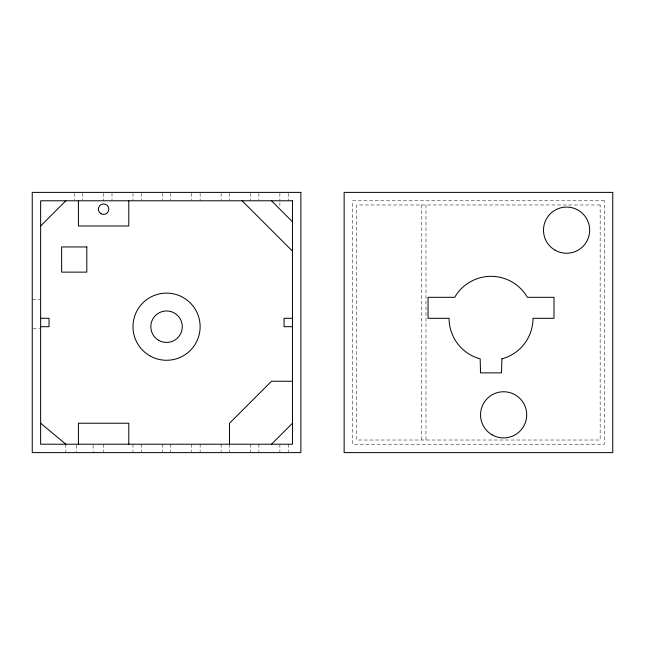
<?xml version="1.0" encoding="UTF-8"?>
<svg xmlns="http://www.w3.org/2000/svg" width="645" height="645" viewBox="0 0 645 645"><rect width="100%" height="100%" fill="white"/><g stroke="black" fill="none" stroke-linecap="round" stroke-linejoin="round"><path stroke-width="0.48" stroke-dasharray="3.23 2.42" d="M32.25 299.417L39.708 299.417M33.185 328.797L39.708 328.797M425.982 204.981L425.982 440.019M421.782 204.981L421.782 440.019M288.275 193.323L288.275 200.78M288.275 444.22L288.275 451.677M279.882 193.323L279.882 200.78M279.882 202.651L279.882 208.246M279.882 444.22L279.882 451.677M258.895 193.323L258.895 200.78M258.895 444.22L258.895 451.677M250.502 193.323L250.502 200.78M250.502 444.22L250.502 451.677M229.515 193.323L229.515 200.78M229.515 444.22L229.515 451.677M221.122 193.323L221.122 199.853M221.122 444.22L221.122 451.677M200.135 193.323L200.135 200.78M200.135 444.22L200.135 451.677M191.742 193.323L191.742 199.853M191.742 444.22L191.742 451.677M170.756 193.323L170.756 200.78M170.756 444.22L170.756 451.677M162.363 193.323L162.363 199.853M162.363 444.22L162.363 451.677M141.376 193.323L141.376 200.78M141.376 444.22L141.376 451.677M132.983 193.323L132.983 200.78M132.983 444.22L132.983 451.677M111.996 193.323L111.996 200.78M103.603 193.323L103.603 200.78M103.603 444.22L103.603 451.677M93.106 445.147L93.106 451.677M82.616 193.323L82.616 200.78M76.32 445.147L76.32 451.677M74.223 193.323L74.223 199.853M65.83 444.22L65.83 451.677M604.357 200.78L352.533 200.78L352.533 444.22L604.357 444.22L604.357 200.78M600.156 204.981L356.725 204.981L356.725 440.019L600.156 440.019L600.156 204.981"/><path stroke-width="0.97" d="M40.643 225.968L65.83 200.78M271.481 444.22L292.467 423.233M40.643 318.299L49.036 318.299L49.036 326.701L40.643 326.701M292.467 318.299L284.074 318.299L284.074 326.701L292.467 326.701M292.467 381.26L271.481 381.26L229.515 423.233L229.515 444.22M40.643 423.233L65.83 444.22M271.481 200.78L292.467 221.767M242.101 200.78L292.467 251.147M128.782 200.78L128.782 225.968L78.416 225.968L78.416 200.78M128.782 444.22L128.782 423.233L78.416 423.233L78.416 444.22M501.899 358.846L501.528 372.866L480.541 372.866L480.17 358.846A41.973 41.973 0 0 1 449.065 318.299L428.046 318.299L428.046 297.321L454.685 297.321A41.973 41.973 0 0 1 527.384 297.321L553.99 297.321L553.99 318.299L533.004 318.299A41.973 41.973 0 0 1 501.899 358.846M300.86 192.387L32.25 192.387L32.25 452.613L300.86 452.613L300.86 192.387M612.75 192.387L344.14 192.387L344.14 452.613L612.75 452.613L612.75 192.387M292.467 200.78L40.643 200.78L40.643 444.22L292.467 444.22L292.467 200.78M86.809 246.954L61.63 246.954L61.63 272.134L86.809 272.134L86.809 246.954M149.769 355.774A33.58 33.58 0 0 0 200.135 326.701A33.58 33.58 0 0 0 149.769 297.619A33.58 33.58 0 0 0 149.769 355.774M555.039 250.155A23.083 23.083 0 0 0 589.667 230.16A23.083 23.083 0 0 0 555.039 210.173A23.083 23.083 0 0 0 555.039 250.155M492.087 434.827A23.083 23.083 0 0 0 526.707 414.84A23.083 23.083 0 0 0 492.087 394.845A23.083 23.083 0 0 0 492.087 434.827M158.686 340.326A15.738 15.738 0 0 0 182.293 326.701A15.738 15.738 0 0 0 158.686 313.067A15.738 15.738 0 0 0 158.686 340.326M100.975 213.721A5.249 5.249 0 0 0 108.844 209.182A5.249 5.249 0 0 0 100.975 204.634A5.249 5.249 0 0 0 100.975 213.721"/></g></svg>
